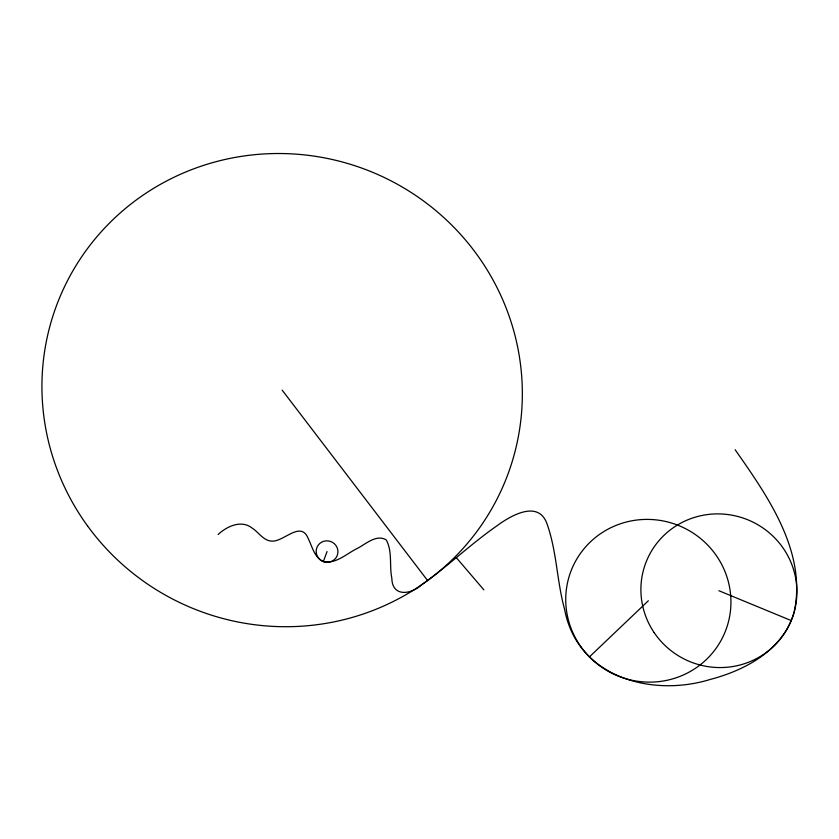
<?xml version="1.0" encoding="UTF-8"?>
<svg xmlns="http://www.w3.org/2000/svg" width="839" height="839" viewBox="0 0 839 839"><rect width="100%" height="100%" fill="white"/><g stroke="black" fill="none" stroke-linecap="round" stroke-linejoin="round"><path stroke-width="1.26" d="M323.34 561.585L327.053 551.559M589.408 656.906L648.337 600.766M218.13 534.495C226.95 526.231 241.559 519.467 252.34 528.224C258.989 532.534 263.803 541.323 272.602 541.145C284.431 541.061 301.096 520.474 308.217 538.533C312.213 546.598 314.342 557.453 323.33 561.585C335.506 564.238 345.888 554.306 355.988 549.094C364.975 544.899 376.05 533.688 386.234 539.907C392.621 551.517 389.212 565.675 391.844 578.291C392.17 597.169 410.953 594.683 421.419 584.898C447.491 566.598 470.448 544.249 496.604 526.053C510.857 515.503 539.362 498.765 547.51 525.266C556.844 552.429 556.949 581.7 564.605 609.313C577.159 677.104 651.442 697.587 710.224 679.443C745.693 670.172 783.678 649.669 794.218 611.872C807.003 551.8 767.758 496.352 735.153 449.756M718.908 590.729L791.24 620.566M456.29 557.62L483.893 589.88M282.145 390.114L427.596 580.536M318.243 557.736A10.928 10.697 22.5 0 0 337.005 556.068A10.928 10.697 22.5 0 0 325.92 540.872A10.928 10.697 22.5 0 0 318.243 557.736M580.63 646.366A82.862 81.11 22.5 0 0 723.176 636.319A82.862 81.11 22.5 0 0 641.206 519.603A82.862 81.11 22.5 0 0 580.63 646.366M654.168 632.637A78.247 76.59 22.5 0 0 788.964 625.548A78.247 76.59 22.5 0 0 713.57 514.003A78.247 76.59 22.5 0 0 654.168 632.637M87.581 525.959A240.94 235.843 22.5 0 0 501.418 489.945A240.94 235.843 22.5 0 0 257.426 154.428A240.94 235.843 22.5 0 0 87.581 525.959"/></g></svg>
